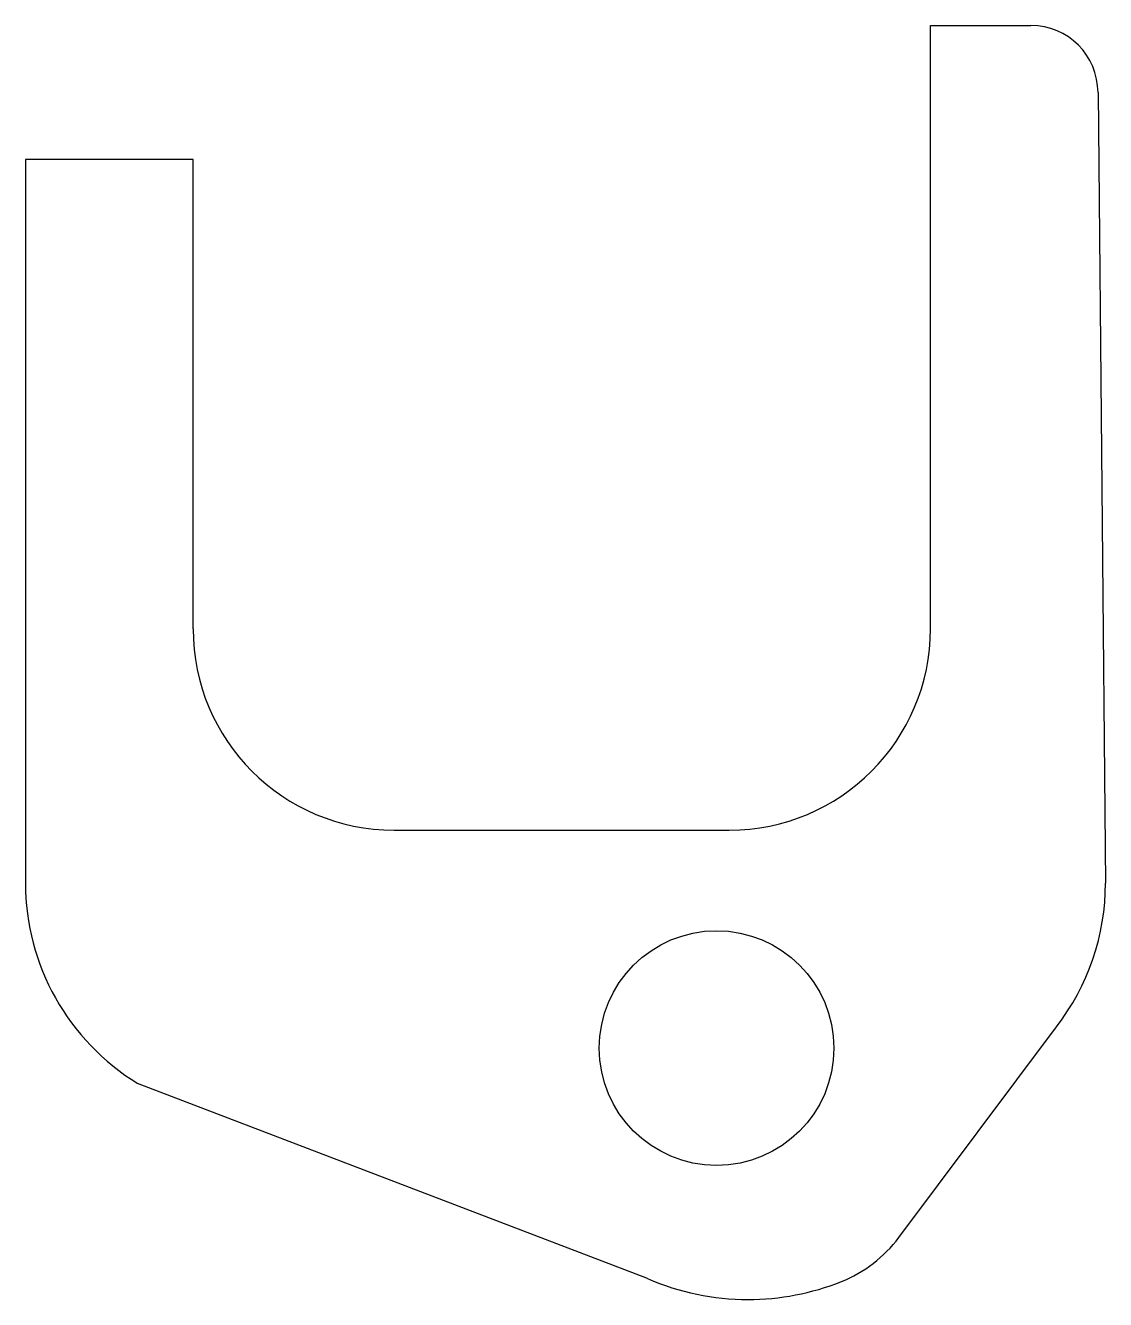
# Model space of a CAD drawing. Extents: x -23 to 138, y -68 to 122.
import ezdxf

# ---------------------------------------------------------------- set-up
doc = ezdxf.new("R2010")
doc.units = 0
doc.layers.get('0').update_dxf_attribs({"linetype": 'CONTINUOUS'})

msp = doc.modelspace()

# ---------------------------------------------------------------- linework, layer by layer
for p, q in [((112.32, 32.38), (112.32, 122.38)), ((112.32, 122.38), (127.32, 122.38)), ((137.32, 112.38), (138.44, -5.53)), ((2.32, 102.38), (-22.68, 102.38)), ((-22.68, 102.38), (-22.68, -5.53)), ((2.32, 32.38), (2.32, 102.38)), ((32.32, 2.38), (82.32, 2.38)), ((107.62, -58.35), (131.12, -26.95)), ((70.13, -64.5), (-5.95, -35.38))]:
    msp.add_line(p, q)
msp.add_circle((80.42, -30.12), 17.5)
for centre, radius, start, end in [((127.32, 112.38), 10, 0, 90), ((32.32, 32.38), 30, 180, 270), ((82.32, 32.38), 30, 270, 0), ((12.32, -5.53), 35, 180, 238.5498), ((103.44, -5.53), 35, 322.2563, 0), ((91.61, -46.37), 20, 291.8163, 323.187), ((85.1, -30.12), 37.5, 246.4669, 270), ((85.1, -30.12), 37.5, 270, 291.8163)]:
    msp.add_arc(centre, radius, start, end)

doc.saveas('drawing.dxf')
